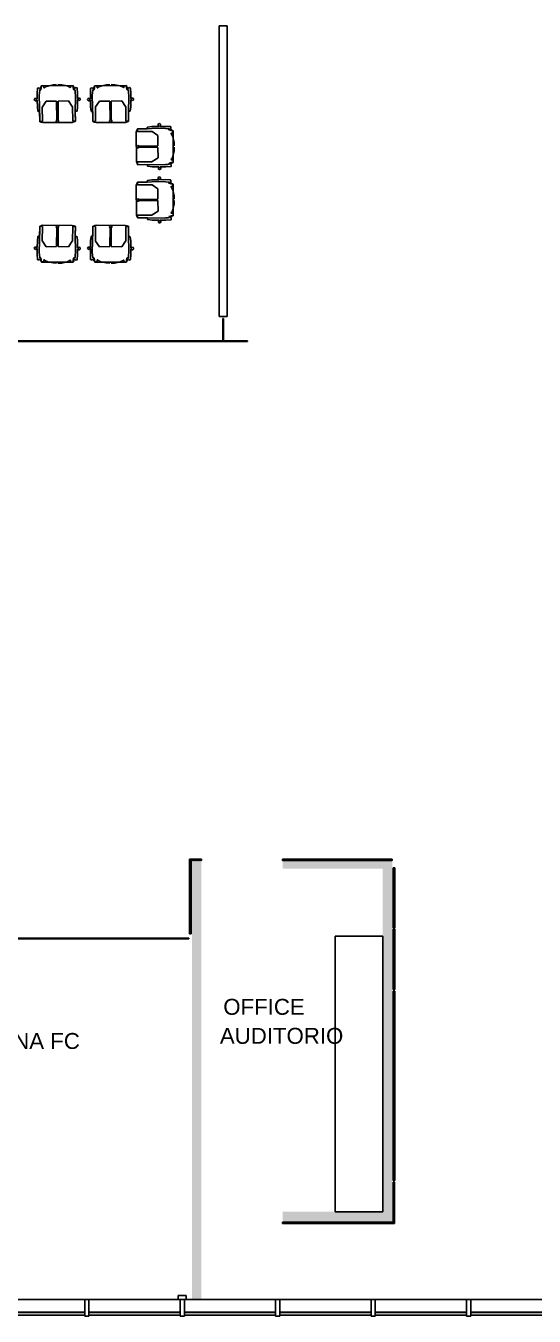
# Model space of a CAD drawing. Header units: millimetres. Extents: x 32.4 to 129.7, y 76.1 to 139.3.
# Drawn here: x 69.5 to 75.89, y 76.09 to 92.29 of the extents above; entities that cross this region are included whole.
import ezdxf

# ---------------------------------------------------------------- set-up
doc = ezdxf.new("R2010")
doc.units = ezdxf.units.MM
for name, color, linetype in [('carpinteria vidrio', 7, 'Continuous'), ('HATCH LADRILLO COMUN', 7, 'Continuous'), ('Lineas Carpintería', 7, 'Continuous'), ('n carpinteria vidrio', 7, 'Continuous'), ('n tabique', 7, 'Continuous'), ('Sectores', 3, 'Continuous'), ('tabique revestimiento', 7, 'Continuous')]:
    doc.layers.add(name, color=color, linetype=linetype)
doc.styles.add('MtXpl_Arial_Unicode_', font='ARIALUNI.ttf')

msp = doc.modelspace()

# ---------------------------------------------------------------- hatches: boundary and pattern name
at = {"layer": 'HATCH LADRILLO COMUN'}
h = msp.add_hatch(color=256, dxfattribs=at)
h.paths.add_polyline_path([(71.705871, 81.788632), (71.585871, 81.788632), (71.585871, 76.295306), (71.705871, 76.295306)])
h.paths.add_polyline_path([(74.105871, 81.808632), (72.725871, 81.808632), (72.725871, 81.706632), (73.985871, 81.706632), (73.985871, 80.858632), (73.985871, 80.858632), (73.985871, 77.39715), (72.725871, 77.39715), (72.725871, 77.27715), (74.105871, 77.27715)])

# ---------------------------------------------------------------- linework, layer by layer
at = {"linetype": 'Continuous'}
for p, q in [((69.643778, 91.502023), (69.639861, 91.44311)), ((69.639861, 91.44311), (69.641273, 91.372138)), ((69.646135, 91.508834), (69.643778, 91.502023)), ((69.655782, 91.510838), (69.646135, 91.508834)), ((69.666419, 91.508839), (69.655782, 91.510838)), ((69.669117, 91.442299), (69.664327, 91.422619)), ((69.664327, 91.422619), (69.673186, 91.115107)), ((69.669957, 91.505184), (69.666419, 91.508839)), ((69.673186, 91.490642), (69.669117, 91.442299)), ((69.682067, 91.505671), (69.669957, 91.505184)), ((69.675581, 91.484242), (69.673186, 91.490642)), ((69.685604, 91.484306), (69.675581, 91.484242)), ((69.685355, 91.523315), (69.682067, 91.505671)), ((69.692104, 91.523397), (69.685355, 91.523315)), ((69.693305, 91.513401), (69.685604, 91.484306)), ((69.692852, 91.535564), (69.692104, 91.523397)), ((69.695254, 91.537629), (69.692852, 91.535564)), ((69.725602, 91.535962), (69.692852, 91.535564)), ((69.692852, 91.535564), (69.693305, 91.513401)), ((70.095274, 91.540152), (69.695254, 91.537629)), ((69.726583, 91.512), (69.725602, 91.535962)), ((69.734849, 91.509549), (69.726583, 91.512)), ((69.745869, 91.522157), (69.734849, 91.509549)), ((69.772999, 91.534018), (69.745869, 91.522157)), ((69.840118, 91.549739), (69.772999, 91.534018)), ((69.884742, 91.551114), (69.840118, 91.549739)), ((69.949518, 91.550431), (69.901166, 91.551308)), ((70.016811, 91.535562), (69.949518, 91.550431)), ((70.044089, 91.524045), (70.016811, 91.535562)), ((70.055866, 91.510911), (70.044089, 91.524045)), ((70.062028, 91.513877), (70.055866, 91.510911)), ((70.062694, 91.538096), (70.062028, 91.513877)), ((70.095447, 91.538113), (70.062694, 91.538096)), ((70.095446, 91.515332), (70.095274, 91.540152)), ((70.103343, 91.48695), (70.095446, 91.515332)), ((70.096349, 91.525956), (70.095447, 91.538113)), ((70.103099, 91.525959), (70.096349, 91.525956)), ((70.106643, 91.508093), (70.103099, 91.525959)), ((70.113366, 91.487014), (70.103343, 91.48695)), ((70.118651, 91.507936), (70.106643, 91.508093)), ((70.115305, 91.4924), (70.113366, 91.487014)), ((70.119318, 91.473448), (70.115305, 91.4924)), ((70.122216, 91.511725), (70.118651, 91.507936)), ((70.120445, 91.441842), (70.119318, 91.473448)), ((70.120016, 91.183581), (70.124634, 91.425534)), ((70.124634, 91.425534), (70.120445, 91.441842)), ((70.132827, 91.513859), (70.122216, 91.511725)), ((70.142498, 91.511977), (70.132827, 91.513859)), ((70.144941, 91.505196), (70.142498, 91.511977)), ((70.149604, 91.446329), (70.144941, 91.505196)), ((70.149094, 91.376007), (70.149604, 91.446329)), ((70.313278, 91.502023), (70.309362, 91.44311)), ((70.309362, 91.44311), (70.310774, 91.372138)), ((70.315635, 91.508834), (70.313278, 91.502023)), ((70.325282, 91.510838), (70.315635, 91.508834)), ((70.33592, 91.508839), (70.325282, 91.510838)), ((70.338617, 91.442299), (70.333828, 91.422619)), ((70.333828, 91.422619), (70.342687, 91.115107)), ((70.339458, 91.505184), (70.33592, 91.508839)), ((70.342686, 91.490642), (70.338617, 91.442299)), ((70.351568, 91.505671), (70.339458, 91.505184)), ((70.345082, 91.484242), (70.342686, 91.490642)), ((70.355105, 91.484306), (70.345082, 91.484242)), ((70.354855, 91.523315), (70.351568, 91.505671)), ((70.361605, 91.523397), (70.354855, 91.523315)), ((70.362805, 91.513401), (70.355105, 91.484306)), ((70.362353, 91.535564), (70.361605, 91.523397)), ((70.364754, 91.537629), (70.362353, 91.535564)), ((70.395103, 91.535962), (70.362353, 91.535564)), ((70.362353, 91.535564), (70.362805, 91.513401)), ((70.764775, 91.540152), (70.364754, 91.537629)), ((70.396084, 91.512), (70.395103, 91.535962)), ((70.40435, 91.509549), (70.396084, 91.512)), ((70.41537, 91.522157), (70.40435, 91.509549)), ((70.4425, 91.534018), (70.41537, 91.522157)), ((70.509619, 91.549739), (70.4425, 91.534018)), ((70.554242, 91.551114), (70.509619, 91.549739)), ((70.619018, 91.550431), (70.570667, 91.551308)), ((70.686312, 91.535562), (70.619018, 91.550431)), ((70.71359, 91.524045), (70.686312, 91.535562)), ((70.725367, 91.510911), (70.71359, 91.524045)), ((70.731528, 91.513877), (70.725367, 91.510911)), ((70.732195, 91.538096), (70.731528, 91.513877)), ((70.764948, 91.538113), (70.732195, 91.538096)), ((70.764947, 91.515332), (70.764775, 91.540152)), ((70.772844, 91.48695), (70.764947, 91.515332)), ((70.76585, 91.525956), (70.764948, 91.538113)), ((70.7726, 91.525959), (70.76585, 91.525956)), ((70.776143, 91.508093), (70.7726, 91.525959)), ((70.782867, 91.487014), (70.772844, 91.48695)), ((70.788152, 91.507936), (70.776143, 91.508093)), ((70.784805, 91.4924), (70.782867, 91.487014)), ((70.788818, 91.473448), (70.784805, 91.4924)), ((70.791716, 91.511725), (70.788152, 91.507936)), ((70.789946, 91.441842), (70.788818, 91.473448)), ((70.789516, 91.183581), (70.794134, 91.425534)), ((70.794134, 91.425534), (70.789946, 91.441842)), ((70.802327, 91.513859), (70.791716, 91.511725)), ((70.811999, 91.511977), (70.802327, 91.513859)), ((70.814442, 91.505196), (70.811999, 91.511977)), ((70.819105, 91.446329), (70.814442, 91.505196)), ((70.818594, 91.376007), (70.819105, 91.446329)), ((69.611779, 91.377313), (69.6052, 91.367329)), ((69.611779, 91.377313), (69.6052, 91.367329)), ((69.6052, 91.367329), (69.607606, 91.355618)), ((69.6052, 91.367329), (69.607606, 91.355618)), ((69.607606, 91.355618), (69.61759, 91.349038)), ((69.607606, 91.355618), (69.61759, 91.349038)), ((69.623491, 91.379719), (69.611779, 91.377313)), ((69.623491, 91.379719), (69.611779, 91.377313)), ((69.61759, 91.349038), (69.629301, 91.351445)), ((69.61759, 91.349038), (69.623685, 91.349077)), ((69.633474, 91.37314), (69.623491, 91.379719)), ((69.631783, 91.37481), (69.623491, 91.379719)), ((69.623685, 91.349077), (69.631946, 91.354124)), ((69.629301, 91.351445), (69.635881, 91.361428)), ((69.641273, 91.372138), (69.631783, 91.37481)), ((69.631946, 91.354124), (69.641547, 91.35683)), ((69.635881, 91.361428), (69.633474, 91.37314)), ((69.641547, 91.35683), (69.643608, 91.270437)), ((69.643608, 91.270437), (69.65018, 91.216482)), ((69.704458, 91.273869), (69.706615, 91.273883)), ((69.706201, 91.090773), (69.704458, 91.273869)), ((69.706615, 91.273883), (69.754723, 91.346076)), ((69.754723, 91.346076), (69.883574, 91.344156)), ((69.883574, 91.344156), (69.888086, 91.113167)), ((69.903417, 91.113264), (69.903803, 91.344259)), ((69.903803, 91.344259), (70.033791, 91.347843)), ((70.033791, 91.347843), (70.082809, 91.276264)), ((70.082809, 91.276264), (70.087155, 91.276292)), ((70.087155, 91.276292), (70.087744, 91.091877)), ((70.142155, 91.219597), (70.148047, 91.273751)), ((70.148047, 91.273751), (70.149008, 91.359518)), ((70.149008, 91.359518), (70.164781, 91.352503)), ((70.164587, 91.383145), (70.149094, 91.376007)), ((70.158971, 91.380777), (70.152391, 91.370794)), ((70.152391, 91.370794), (70.154798, 91.359082)), ((70.154798, 91.359082), (70.164781, 91.352503)), ((70.170682, 91.383184), (70.158971, 91.380777)), ((70.170682, 91.383184), (70.164587, 91.383145)), ((70.164781, 91.352503), (70.176493, 91.354909)), ((70.164781, 91.352503), (70.176493, 91.354909)), ((70.180666, 91.376604), (70.170682, 91.383184)), ((70.180666, 91.376604), (70.170682, 91.383184)), ((70.176493, 91.354909), (70.183072, 91.364893)), ((70.176493, 91.354909), (70.183072, 91.364893)), ((70.183072, 91.364893), (70.180666, 91.376604)), ((70.180666, 91.376604), (70.180666, 91.376604)), ((70.183072, 91.364893), (70.180666, 91.376604)), ((70.180666, 91.376604), (70.180666, 91.376604)), ((70.28128, 91.377313), (70.2747, 91.367329)), ((70.28128, 91.377313), (70.2747, 91.367329)), ((70.2747, 91.367329), (70.277107, 91.355618)), ((70.2747, 91.367329), (70.277107, 91.355618)), ((70.277107, 91.355618), (70.28709, 91.349038)), ((70.277107, 91.355618), (70.28709, 91.349038)), ((70.292992, 91.379719), (70.28128, 91.377313)), ((70.292992, 91.379719), (70.28128, 91.377313)), ((70.28709, 91.349038), (70.298802, 91.351445)), ((70.28709, 91.349038), (70.293186, 91.349077)), ((70.302975, 91.37314), (70.292992, 91.379719)), ((70.301284, 91.37481), (70.292992, 91.379719)), ((70.293186, 91.349077), (70.301447, 91.354124)), ((70.298802, 91.351445), (70.305382, 91.361428)), ((70.310774, 91.372138), (70.301284, 91.37481)), ((70.301447, 91.354124), (70.311047, 91.35683)), ((70.305382, 91.361428), (70.302975, 91.37314)), ((70.311047, 91.35683), (70.313108, 91.270437)), ((70.313108, 91.270437), (70.319681, 91.216482)), ((70.373959, 91.273869), (70.376116, 91.273883)), ((70.375702, 91.090773), (70.373959, 91.273869)), ((70.376116, 91.273883), (70.424224, 91.346076)), ((70.424224, 91.346076), (70.553075, 91.344156)), ((70.553075, 91.344156), (70.557586, 91.113167)), ((70.572918, 91.113264), (70.573304, 91.344259)), ((70.573304, 91.344259), (70.703292, 91.347843)), ((70.703292, 91.347843), (70.75231, 91.276264)), ((70.75231, 91.276264), (70.756656, 91.276292)), ((70.756656, 91.276292), (70.757244, 91.091877)), ((70.811656, 91.219597), (70.817548, 91.273751)), ((70.817548, 91.273751), (70.818508, 91.359518)), ((70.818508, 91.359518), (70.834282, 91.352503)), ((70.834088, 91.383145), (70.818594, 91.376007)), ((70.828471, 91.380777), (70.821892, 91.370794)), ((70.821892, 91.370794), (70.824298, 91.359082)), ((70.824298, 91.359082), (70.834282, 91.352503)), ((70.840183, 91.383184), (70.828471, 91.380777)), ((70.840183, 91.383184), (70.834088, 91.383145)), ((70.834282, 91.352503), (70.845993, 91.354909)), ((70.834282, 91.352503), (70.845993, 91.354909)), ((70.850166, 91.376604), (70.840183, 91.383184)), ((70.850166, 91.376604), (70.840183, 91.383184)), ((70.845993, 91.354909), (70.852573, 91.364893)), ((70.845993, 91.354909), (70.852573, 91.364893)), ((70.852573, 91.364893), (70.850166, 91.376604)), ((70.850166, 91.376604), (70.850166, 91.376604)), ((70.852573, 91.364893), (70.850166, 91.376604)), ((70.850166, 91.376604), (70.850166, 91.376604)), ((69.65018, 91.216482), (69.65391, 91.213363)), ((69.65391, 91.213363), (69.671907, 91.212747)), ((69.671907, 91.212747), (69.67245, 91.088673)), ((69.673186, 91.115107), (69.67245, 91.088673)), ((69.67245, 91.088673), (69.706201, 91.090773)), ((69.67245, 91.088673), (69.674653, 91.0865)), ((69.674653, 91.0865), (69.684187, 91.08656)), ((69.684187, 91.08656), (69.691143, 91.080255)), ((69.691143, 91.080255), (69.712531, 91.074971)), ((69.712531, 91.074971), (70.080835, 91.077303)), ((69.887107, 91.105449), (69.880527, 91.095466)), ((69.885437, 91.103758), (69.880527, 91.095466)), ((69.880527, 91.095466), (69.882934, 91.083754)), ((69.880527, 91.095466), (69.882934, 91.083754)), ((69.882934, 91.083754), (69.892918, 91.077175)), ((69.882934, 91.083754), (69.892918, 91.077175)), ((69.888086, 91.113167), (69.885437, 91.103758)), ((69.898819, 91.107856), (69.887107, 91.105449)), ((69.892918, 91.077175), (69.904629, 91.079581)), ((69.892918, 91.077175), (69.904629, 91.079581)), ((69.908802, 91.101276), (69.898819, 91.107856)), ((69.906147, 91.103898), (69.903417, 91.113264)), ((69.904629, 91.079581), (69.911209, 91.089565)), ((69.904629, 91.079581), (69.911209, 91.089565)), ((69.91117, 91.09566), (69.906147, 91.103898)), ((69.911209, 91.089565), (69.908802, 91.101276)), ((69.911209, 91.089565), (69.91117, 91.09566)), ((70.080835, 91.077303), (70.102155, 91.082857)), ((70.087744, 91.091877), (70.121505, 91.091516)), ((70.102155, 91.082857), (70.109031, 91.08925)), ((70.109031, 91.08925), (70.11933, 91.089315)), ((70.11933, 91.089315), (70.121505, 91.091516)), ((70.121505, 91.091516), (70.120016, 91.183581)), ((70.120478, 91.215587), (70.138465, 91.216431)), ((70.121505, 91.091516), (70.120478, 91.215587)), ((70.138465, 91.216431), (70.142155, 91.219597)), ((70.319681, 91.216482), (70.323411, 91.213363)), ((70.323411, 91.213363), (70.341408, 91.212747)), ((70.341408, 91.212747), (70.341951, 91.088673)), ((70.342687, 91.115107), (70.341951, 91.088673)), ((70.341951, 91.088673), (70.375702, 91.090773)), ((70.341951, 91.088673), (70.344154, 91.0865)), ((70.344154, 91.0865), (70.353687, 91.08656)), ((70.353687, 91.08656), (70.360644, 91.080255)), ((70.360644, 91.080255), (70.382032, 91.074971)), ((70.382032, 91.074971), (70.750336, 91.077303)), ((70.556608, 91.105449), (70.550028, 91.095466)), ((70.554938, 91.103758), (70.550028, 91.095466)), ((70.550028, 91.095466), (70.552435, 91.083754)), ((70.550028, 91.095466), (70.552435, 91.083754)), ((70.552435, 91.083754), (70.562418, 91.077175)), ((70.552435, 91.083754), (70.562418, 91.077175)), ((70.557586, 91.113167), (70.554938, 91.103758)), ((70.568319, 91.107856), (70.556608, 91.105449)), ((70.562418, 91.077175), (70.57413, 91.079581)), ((70.562418, 91.077175), (70.57413, 91.079581)), ((70.578303, 91.101276), (70.568319, 91.107856)), ((70.575647, 91.103898), (70.572918, 91.113264)), ((70.57413, 91.079581), (70.580709, 91.089565)), ((70.57413, 91.079581), (70.580709, 91.089565)), ((70.580671, 91.09566), (70.575647, 91.103898)), ((70.580709, 91.089565), (70.578303, 91.101276)), ((70.580709, 91.089565), (70.580671, 91.09566)), ((70.750336, 91.077303), (70.771656, 91.082857)), ((70.757244, 91.091877), (70.791006, 91.091516)), ((70.771656, 91.082857), (70.778531, 91.08925)), ((70.778531, 91.08925), (70.788831, 91.089315)), ((70.788831, 91.089315), (70.791006, 91.091516)), ((70.791006, 91.091516), (70.789516, 91.183581)), ((70.789979, 91.215587), (70.807965, 91.216431)), ((70.791006, 91.091516), (70.789979, 91.215587)), ((70.807965, 91.216431), (70.811656, 91.219597)), ((70.892711, 90.976683), (70.887427, 90.955294)), ((70.887427, 90.955294), (70.889759, 90.58699)), ((70.899016, 90.983639), (70.892711, 90.976683)), ((70.901129, 90.995375), (70.898956, 90.993172)), ((70.898956, 90.993172), (70.899016, 90.983639)), ((71.025203, 90.995919), (70.901129, 90.995375)), ((70.901129, 90.995375), (70.903229, 90.961625)), ((70.927563, 90.99464), (70.901129, 90.995375)), ((70.903229, 90.961625), (71.086325, 90.963367)), ((71.235075, 91.003499), (70.927563, 90.99464)), ((71.025819, 91.013915), (71.025203, 90.995919)), ((71.028938, 91.017645), (71.025819, 91.013915)), ((71.082893, 91.024218), (71.028938, 91.017645)), ((71.169285, 91.026279), (71.082893, 91.024218)), ((71.086325, 90.963367), (71.086338, 90.96121)), ((71.086338, 90.96121), (71.158532, 90.913102)), ((71.158532, 90.913102), (71.156611, 90.784252)), ((71.168074, 91.060219), (71.161494, 91.050236)), ((71.168074, 91.060219), (71.161494, 91.050236)), ((71.161494, 91.050236), (71.163901, 91.038524)), ((71.161494, 91.050236), (71.161533, 91.044141)), ((71.161533, 91.044141), (71.16658, 91.035879)), ((71.163901, 91.038524), (71.173884, 91.031945)), ((71.16658, 91.035879), (71.169285, 91.026279)), ((71.179785, 91.062626), (71.168074, 91.060219)), ((71.179785, 91.062626), (71.168074, 91.060219)), ((71.173884, 91.031945), (71.185596, 91.034351)), ((71.189768, 91.056046), (71.179785, 91.062626)), ((71.189768, 91.056046), (71.179785, 91.062626)), ((71.184594, 91.026552), (71.187265, 91.036042)), ((71.255565, 91.027965), (71.184594, 91.026552)), ((71.185596, 91.034351), (71.192175, 91.044335)), ((71.187265, 91.036042), (71.192175, 91.044335)), ((71.192175, 91.044335), (71.189768, 91.056046)), ((71.192175, 91.044335), (71.189768, 91.056046)), ((71.254755, 90.998709), (71.235075, 91.003499)), ((71.303098, 90.99464), (71.254755, 90.998709)), ((71.314479, 91.024048), (71.255565, 91.027965)), ((71.296698, 90.992245), (71.303098, 90.99464)), ((71.296761, 90.982221), (71.296698, 90.992245)), ((71.325857, 90.974521), (71.296761, 90.982221)), ((71.32129, 91.021691), (71.314479, 91.024048)), ((71.317639, 90.997868), (71.321295, 91.001407)), ((71.318127, 90.985758), (71.317639, 90.997868)), ((71.33577, 90.982471), (71.318127, 90.985758)), ((71.323294, 91.012044), (71.32129, 91.021691)), ((71.321295, 91.001407), (71.323294, 91.012044)), ((71.322005, 90.932976), (71.324456, 90.941242)), ((71.334613, 90.921956), (71.322005, 90.932976)), ((71.324456, 90.941242), (71.348418, 90.942223)), ((71.34802, 90.974974), (71.325857, 90.974521)), ((71.346474, 90.894826), (71.334613, 90.921956)), ((71.335852, 90.975722), (71.33577, 90.982471)), ((71.34802, 90.974974), (71.335852, 90.975722)), ((71.348418, 90.942223), (71.34802, 90.974974)), ((71.350085, 90.972572), (71.34802, 90.974974)), ((71.352608, 90.572551), (71.350085, 90.972572)), ((70.89621, 90.784891), (70.88963, 90.774908)), ((70.89621, 90.784891), (70.88963, 90.774908)), ((70.88963, 90.774908), (70.892037, 90.763196)), ((70.88963, 90.774908), (70.892037, 90.763196)), ((70.892037, 90.763196), (70.90202, 90.756617)), ((70.892037, 90.763196), (70.90202, 90.756617)), ((70.907922, 90.787298), (70.89621, 90.784891)), ((70.907922, 90.787298), (70.89621, 90.784891)), ((70.90202, 90.756617), (70.913732, 90.759023)), ((70.90202, 90.756617), (70.908116, 90.756655)), ((70.917905, 90.780718), (70.907922, 90.787298)), ((70.916214, 90.782388), (70.907922, 90.787298)), ((70.908116, 90.756655), (70.916354, 90.761679)), ((70.913732, 90.759023), (70.920312, 90.769007)), ((70.925623, 90.77974), (70.916214, 90.782388)), ((70.916354, 90.761679), (70.92572, 90.764409)), ((70.920312, 90.769007), (70.917905, 90.780718)), ((71.156611, 90.784252), (70.925623, 90.77974)), ((70.92572, 90.764409), (71.156715, 90.764022)), ((71.156715, 90.764022), (71.160298, 90.634034)), ((71.362195, 90.827707), (71.346474, 90.894826)), ((71.36357, 90.783084), (71.362195, 90.827707)), ((71.362887, 90.718308), (71.363764, 90.766659)), ((70.889759, 90.58699), (70.895313, 90.565671)), ((71.160298, 90.634034), (71.08872, 90.585016)), ((71.323367, 90.611959), (71.336501, 90.623736)), ((71.326332, 90.605798), (71.323367, 90.611959)), ((71.350552, 90.605131), (71.326332, 90.605798)), ((71.336501, 90.623736), (71.348017, 90.651015)), ((71.348017, 90.651015), (71.362887, 90.718308)), ((71.350569, 90.572378), (71.350552, 90.605131)), ((70.895313, 90.565671), (70.901706, 90.558795)), ((70.901706, 90.558795), (70.901771, 90.548495)), ((70.901771, 90.548495), (70.903972, 90.54632)), ((70.904333, 90.580082), (70.903972, 90.54632)), ((70.903972, 90.54632), (70.996037, 90.54781)), ((70.903972, 90.54632), (71.028043, 90.547348)), ((71.088748, 90.58067), (70.904333, 90.580082)), ((70.996037, 90.54781), (71.23799, 90.543192)), ((71.028043, 90.547348), (71.028887, 90.529361)), ((71.028887, 90.529361), (71.032053, 90.52567)), ((71.032053, 90.52567), (71.086206, 90.519778)), ((71.086206, 90.519778), (71.171974, 90.518818)), ((71.08872, 90.585016), (71.088748, 90.58067)), ((71.171974, 90.518818), (71.164958, 90.503044)), ((71.171538, 90.513028), (71.164958, 90.503044)), ((71.164958, 90.503044), (71.167365, 90.491333)), ((71.164958, 90.503044), (71.167365, 90.491333)), ((71.167365, 90.491333), (71.177348, 90.484753)), ((71.167365, 90.491333), (71.177348, 90.484753)), ((71.18325, 90.515434), (71.171538, 90.513028)), ((71.177348, 90.484753), (71.18906, 90.48716)), ((71.177348, 90.484753), (71.18906, 90.48716)), ((71.193233, 90.508855), (71.18325, 90.515434)), ((71.195601, 90.503238), (71.188463, 90.518732)), ((71.188463, 90.518732), (71.258785, 90.518221)), ((71.18906, 90.48716), (71.19564, 90.497143)), ((71.18906, 90.48716), (71.19564, 90.497143)), ((71.18906, 90.48716), (71.18906, 90.48716)), ((71.18906, 90.48716), (71.18906, 90.48716)), ((71.19564, 90.497143), (71.193233, 90.508855)), ((71.19564, 90.497143), (71.195601, 90.503238)), ((71.23799, 90.543192), (71.254297, 90.54738)), ((71.254297, 90.54738), (71.285904, 90.548508)), ((71.258785, 90.518221), (71.317652, 90.522884)), ((71.285904, 90.548508), (71.304855, 90.552521)), ((71.299406, 90.564482), (71.327787, 90.572379)), ((71.29947, 90.554459), (71.299406, 90.564482)), ((71.304855, 90.552521), (71.29947, 90.554459)), ((71.317652, 90.522884), (71.324433, 90.525327)), ((71.320392, 90.549174), (71.320549, 90.561183)), ((71.324181, 90.54561), (71.320392, 90.549174)), ((71.320549, 90.561183), (71.338415, 90.564727)), ((71.326314, 90.534999), (71.324181, 90.54561)), ((71.324433, 90.525327), (71.326314, 90.534999)), ((71.327787, 90.572379), (71.352608, 90.572551)), ((71.338412, 90.571476), (71.350569, 90.572378)), ((71.338415, 90.564727), (71.338412, 90.571476)), ((70.892711, 90.307182), (70.887427, 90.285794)), ((70.887427, 90.285794), (70.889759, 89.91749)), ((70.899016, 90.314138), (70.892711, 90.307182)), ((70.901129, 90.325874), (70.898956, 90.323672)), ((70.898956, 90.323672), (70.899016, 90.314138)), ((71.025203, 90.326418), (70.901129, 90.325874)), ((70.901129, 90.325874), (70.903229, 90.292124)), ((70.927563, 90.325139), (70.901129, 90.325874)), ((70.903229, 90.292124), (71.086325, 90.293866)), ((71.235075, 90.333998), (70.927563, 90.325139)), ((71.025819, 90.344415), (71.025203, 90.326418)), ((71.028938, 90.348145), (71.025819, 90.344415)), ((71.082893, 90.354717), (71.028938, 90.348145)), ((71.169285, 90.356778), (71.082893, 90.354717)), ((71.086325, 90.293866), (71.086338, 90.291709)), ((71.086338, 90.291709), (71.158532, 90.243601)), ((71.168074, 90.390718), (71.161494, 90.380735)), ((71.168074, 90.390718), (71.161494, 90.380735)), ((71.161494, 90.380735), (71.163901, 90.369023)), ((71.161494, 90.380735), (71.161533, 90.37464)), ((71.161533, 90.37464), (71.16658, 90.366378)), ((71.163901, 90.369023), (71.173884, 90.362444)), ((71.16658, 90.366378), (71.169285, 90.356778)), ((71.179785, 90.393125), (71.168074, 90.390718)), ((71.179785, 90.393125), (71.168074, 90.390718)), ((71.173884, 90.362444), (71.185596, 90.364851)), ((71.189768, 90.386546), (71.179785, 90.393125)), ((71.189768, 90.386546), (71.179785, 90.393125)), ((71.184594, 90.357052), (71.187265, 90.366542)), ((71.255565, 90.358464), (71.184594, 90.357052)), ((71.185596, 90.364851), (71.192175, 90.374834)), ((71.187265, 90.366542), (71.192175, 90.374834)), ((71.192175, 90.374834), (71.189768, 90.386546)), ((71.192175, 90.374834), (71.189768, 90.386546)), ((71.254755, 90.329208), (71.235075, 90.333998)), ((71.303098, 90.325139), (71.254755, 90.329208)), ((71.314479, 90.354547), (71.255565, 90.358464)), ((71.296698, 90.322744), (71.303098, 90.325139)), ((71.296761, 90.31272), (71.296698, 90.322744)), ((71.325857, 90.30502), (71.296761, 90.31272)), ((71.32129, 90.35219), (71.314479, 90.354547)), ((71.317639, 90.328368), (71.321295, 90.331906)), ((71.318127, 90.316258), (71.317639, 90.328368)), ((71.33577, 90.31297), (71.318127, 90.316258)), ((71.323294, 90.342543), (71.32129, 90.35219)), ((71.321295, 90.331906), (71.323294, 90.342543)), ((71.322005, 90.263476), (71.324456, 90.271741)), ((71.334613, 90.252456), (71.322005, 90.263476)), ((71.324456, 90.271741), (71.348418, 90.272723)), ((71.34802, 90.305473), (71.325857, 90.30502)), ((71.335852, 90.306221), (71.33577, 90.31297)), ((71.34802, 90.305473), (71.335852, 90.306221)), ((71.348418, 90.272723), (71.34802, 90.305473)), ((71.350085, 90.303071), (71.34802, 90.305473)), ((71.352608, 89.903051), (71.350085, 90.303071)), ((70.89621, 90.115391), (70.88963, 90.105407)), ((70.89621, 90.115391), (70.88963, 90.105407)), ((70.88963, 90.105407), (70.892037, 90.093696)), ((70.88963, 90.105407), (70.892037, 90.093696)), ((70.907922, 90.117797), (70.89621, 90.115391)), ((70.907922, 90.117797), (70.89621, 90.115391)), ((70.917905, 90.111218), (70.907922, 90.117797)), ((70.916214, 90.112888), (70.907922, 90.117797)), ((70.925623, 90.110239), (70.916214, 90.112888)), ((70.920312, 90.099506), (70.917905, 90.111218)), ((71.156611, 90.114751), (70.925623, 90.110239)), ((71.158532, 90.243601), (71.156611, 90.114751)), ((71.346474, 90.225325), (71.334613, 90.252456)), ((71.362195, 90.158207), (71.346474, 90.225325)), ((71.36357, 90.113583), (71.362195, 90.158207)), ((70.892037, 90.093696), (70.90202, 90.087116)), ((70.892037, 90.093696), (70.90202, 90.087116)), ((70.90202, 90.087116), (70.913732, 90.089523)), ((70.90202, 90.087116), (70.908116, 90.087155)), ((70.908116, 90.087155), (70.916354, 90.092178)), ((70.913732, 90.089523), (70.920312, 90.099506)), ((70.916354, 90.092178), (70.92572, 90.094908)), ((70.92572, 90.094908), (71.156715, 90.094521)), ((71.160298, 89.964534), (71.08872, 89.915515)), ((71.156715, 90.094521), (71.160298, 89.964534)), ((71.323367, 89.942459), (71.336501, 89.954236)), ((71.326332, 89.936297), (71.323367, 89.942459)), ((71.336501, 89.954236), (71.348017, 89.981514)), ((71.348017, 89.981514), (71.362887, 90.048807)), ((71.362887, 90.048807), (71.363764, 90.097158)), ((69.684187, 89.774939), (69.691143, 89.781245)), ((69.691143, 89.781245), (69.712531, 89.786528)), ((69.712531, 89.786528), (70.080835, 89.784196)), ((69.880527, 89.766034), (69.882934, 89.777745)), ((69.880527, 89.766034), (69.882934, 89.777745)), ((69.882934, 89.777745), (69.892918, 89.784325)), ((69.882934, 89.777745), (69.892918, 89.784325)), ((69.892918, 89.784325), (69.904629, 89.781918)), ((69.892918, 89.784325), (69.904629, 89.781918)), ((69.904629, 89.781918), (69.911209, 89.771935)), ((69.904629, 89.781918), (69.911209, 89.771935)), ((70.080835, 89.784196), (70.102155, 89.778642)), ((70.102155, 89.778642), (70.109031, 89.77225)), ((70.353687, 89.774939), (70.360644, 89.781245)), ((70.360644, 89.781245), (70.382032, 89.786528)), ((70.382032, 89.786528), (70.750336, 89.784196)), ((70.550028, 89.766034), (70.552435, 89.777745)), ((70.550028, 89.766034), (70.552435, 89.777745)), ((70.552435, 89.777745), (70.562418, 89.784325)), ((70.552435, 89.777745), (70.562418, 89.784325)), ((70.562418, 89.784325), (70.57413, 89.781918)), ((70.562418, 89.784325), (70.57413, 89.781918)), ((70.57413, 89.781918), (70.580709, 89.771935)), ((70.57413, 89.781918), (70.580709, 89.771935)), ((70.750336, 89.784196), (70.771656, 89.778642)), ((70.771656, 89.778642), (70.778531, 89.77225)), ((70.889759, 89.91749), (70.895313, 89.89617)), ((70.895313, 89.89617), (70.901706, 89.889294)), ((70.901706, 89.889294), (70.901771, 89.878994)), ((70.901771, 89.878994), (70.903972, 89.876819)), ((70.904333, 89.910581), (70.903972, 89.876819)), ((70.903972, 89.876819), (70.996037, 89.878309)), ((70.903972, 89.876819), (71.028043, 89.877847)), ((71.088748, 89.91117), (70.904333, 89.910581)), ((70.996037, 89.878309), (71.23799, 89.873691)), ((71.028043, 89.877847), (71.028887, 89.85986)), ((71.028887, 89.85986), (71.032053, 89.85617)), ((71.032053, 89.85617), (71.086206, 89.850277)), ((71.086206, 89.850277), (71.171974, 89.849317)), ((71.08872, 89.915515), (71.088748, 89.91117)), ((71.171974, 89.849317), (71.164958, 89.833544)), ((71.171538, 89.843527), (71.164958, 89.833544)), ((71.164958, 89.833544), (71.167365, 89.821832)), ((71.164958, 89.833544), (71.167365, 89.821832)), ((71.167365, 89.821832), (71.177348, 89.815252)), ((71.167365, 89.821832), (71.177348, 89.815252)), ((71.18325, 89.845934), (71.171538, 89.843527)), ((71.177348, 89.815252), (71.18906, 89.817659)), ((71.177348, 89.815252), (71.18906, 89.817659)), ((71.193233, 89.839354), (71.18325, 89.845934)), ((71.195601, 89.833738), (71.188463, 89.849231)), ((71.188463, 89.849231), (71.258785, 89.84872)), ((71.18906, 89.817659), (71.19564, 89.827643)), ((71.18906, 89.817659), (71.19564, 89.827643)), ((71.18906, 89.817659), (71.18906, 89.817659)), ((71.18906, 89.817659), (71.18906, 89.817659)), ((71.19564, 89.827643), (71.193233, 89.839354)), ((71.19564, 89.827643), (71.195601, 89.833738)), ((71.23799, 89.873691), (71.254297, 89.87788)), ((71.254297, 89.87788), (71.285904, 89.879007)), ((71.258785, 89.84872), (71.317652, 89.853383)), ((71.285904, 89.879007), (71.304855, 89.88302)), ((71.299406, 89.894982), (71.327787, 89.902879)), ((71.29947, 89.884958), (71.299406, 89.894982)), ((71.304855, 89.88302), (71.29947, 89.884958)), ((71.317652, 89.853383), (71.324433, 89.855827)), ((71.320392, 89.879673), (71.320549, 89.891682)), ((71.324181, 89.876109), (71.320392, 89.879673)), ((71.320549, 89.891682), (71.338415, 89.895226)), ((71.326314, 89.865498), (71.324181, 89.876109)), ((71.324433, 89.855827), (71.326314, 89.865498)), ((71.350552, 89.93563), (71.326332, 89.936297)), ((71.327787, 89.902879), (71.352608, 89.903051)), ((71.338412, 89.901976), (71.350569, 89.902878)), ((71.338415, 89.895226), (71.338412, 89.901976)), ((71.350569, 89.902878), (71.350552, 89.93563)), ((69.643608, 89.591062), (69.65018, 89.645018)), ((69.65018, 89.645018), (69.65391, 89.648136)), ((69.65391, 89.648136), (69.671907, 89.648753)), ((69.664327, 89.43888), (69.673186, 89.746392)), ((69.671907, 89.648753), (69.67245, 89.772826)), ((69.67245, 89.772826), (69.674653, 89.775)), ((69.67245, 89.772826), (69.706201, 89.770726)), ((69.673186, 89.746392), (69.67245, 89.772826)), ((69.674653, 89.775), (69.684187, 89.774939)), ((69.706201, 89.770726), (69.704458, 89.58763)), ((69.887107, 89.75605), (69.880527, 89.766034)), ((69.885437, 89.757741), (69.880527, 89.766034)), ((69.883574, 89.517344), (69.888086, 89.748332)), ((69.888086, 89.748332), (69.885437, 89.757741)), ((69.898819, 89.753644), (69.887107, 89.75605)), ((69.908802, 89.760223), (69.898819, 89.753644)), ((69.906147, 89.757601), (69.903417, 89.748235)), ((69.903417, 89.748235), (69.903803, 89.517241)), ((69.91117, 89.76584), (69.906147, 89.757601)), ((69.911209, 89.771935), (69.908802, 89.760223)), ((69.911209, 89.771935), (69.91117, 89.76584)), ((70.087155, 89.585208), (70.087744, 89.769622)), ((70.087744, 89.769622), (70.121505, 89.769983)), ((70.109031, 89.77225), (70.11933, 89.772184)), ((70.11933, 89.772184), (70.121505, 89.769983)), ((70.121505, 89.769983), (70.120016, 89.677918)), ((70.120016, 89.677918), (70.124634, 89.435965)), ((70.121505, 89.769983), (70.120478, 89.645913)), ((70.120478, 89.645913), (70.138465, 89.645069)), ((70.138465, 89.645069), (70.142155, 89.641902)), ((70.142155, 89.641902), (70.148047, 89.587749)), ((70.313108, 89.591062), (70.319681, 89.645018)), ((70.319681, 89.645018), (70.323411, 89.648136)), ((70.323411, 89.648136), (70.341408, 89.648753)), ((70.333828, 89.43888), (70.342687, 89.746392)), ((70.341408, 89.648753), (70.341951, 89.772826)), ((70.341951, 89.772826), (70.344154, 89.775)), ((70.341951, 89.772826), (70.375702, 89.770726)), ((70.342687, 89.746392), (70.341951, 89.772826)), ((70.344154, 89.775), (70.353687, 89.774939)), ((70.375702, 89.770726), (70.373959, 89.58763)), ((70.556608, 89.75605), (70.550028, 89.766034)), ((70.554938, 89.757741), (70.550028, 89.766034)), ((70.553075, 89.517344), (70.557586, 89.748332)), ((70.557586, 89.748332), (70.554938, 89.757741)), ((70.568319, 89.753644), (70.556608, 89.75605)), ((70.578303, 89.760223), (70.568319, 89.753644)), ((70.575647, 89.757601), (70.572918, 89.748235)), ((70.572918, 89.748235), (70.573304, 89.517241)), ((70.580671, 89.76584), (70.575647, 89.757601)), ((70.580709, 89.771935), (70.578303, 89.760223)), ((70.580709, 89.771935), (70.580671, 89.76584)), ((70.756656, 89.585208), (70.757244, 89.769622)), ((70.757244, 89.769622), (70.791006, 89.769983)), ((70.778531, 89.77225), (70.788831, 89.772184)), ((70.788831, 89.772184), (70.791006, 89.769983)), ((70.791006, 89.769983), (70.789516, 89.677918)), ((70.789516, 89.677918), (70.794134, 89.435965)), ((70.791006, 89.769983), (70.789979, 89.645913)), ((70.789979, 89.645913), (70.807965, 89.645069)), ((70.807965, 89.645069), (70.811656, 89.641902)), ((70.811656, 89.641902), (70.817548, 89.587749)), ((69.6052, 89.49417), (69.607606, 89.505882)), ((69.6052, 89.49417), (69.607606, 89.505882)), ((69.611779, 89.484187), (69.6052, 89.49417)), ((69.611779, 89.484187), (69.6052, 89.49417)), ((69.607606, 89.505882), (69.61759, 89.512461)), ((69.607606, 89.505882), (69.61759, 89.512461)), ((69.623491, 89.48178), (69.611779, 89.484187)), ((69.623491, 89.48178), (69.611779, 89.484187)), ((69.61759, 89.512461), (69.629301, 89.510054)), ((69.61759, 89.512461), (69.623685, 89.512423)), ((69.633474, 89.48836), (69.623491, 89.48178)), ((69.631783, 89.48669), (69.623491, 89.48178)), ((69.623685, 89.512423), (69.631946, 89.507376)), ((69.629301, 89.510054), (69.635881, 89.500071)), ((69.641273, 89.489361), (69.631783, 89.48669)), ((69.631946, 89.507376), (69.641547, 89.50467)), ((69.635881, 89.500071), (69.633474, 89.48836)), ((69.639861, 89.41839), (69.641273, 89.489361)), ((69.641547, 89.50467), (69.643608, 89.591062)), ((69.704458, 89.58763), (69.706615, 89.587617)), ((69.706615, 89.587617), (69.754723, 89.515424)), ((69.754723, 89.515424), (69.883574, 89.517344)), ((69.903803, 89.517241), (70.033791, 89.513657)), ((70.033791, 89.513657), (70.082809, 89.585235)), ((70.082809, 89.585235), (70.087155, 89.585208)), ((70.148047, 89.587749), (70.149008, 89.501981)), ((70.149008, 89.501981), (70.164781, 89.508997)), ((70.164587, 89.478354), (70.149094, 89.485492)), ((70.149094, 89.485492), (70.149604, 89.41517)), ((70.152391, 89.490706), (70.154798, 89.502417)), ((70.158971, 89.480722), (70.152391, 89.490706)), ((70.154798, 89.502417), (70.164781, 89.508997)), ((70.170682, 89.478316), (70.158971, 89.480722)), ((70.170682, 89.478316), (70.164587, 89.478354)), ((70.164781, 89.508997), (70.176493, 89.50659)), ((70.164781, 89.508997), (70.176493, 89.50659)), ((70.180666, 89.484895), (70.170682, 89.478316)), ((70.180666, 89.484895), (70.170682, 89.478316)), ((70.176493, 89.50659), (70.183072, 89.496607)), ((70.176493, 89.50659), (70.183072, 89.496607)), ((70.183072, 89.496607), (70.180666, 89.484895)), ((70.183072, 89.496607), (70.180666, 89.484895)), ((70.180666, 89.484895), (70.180666, 89.484895)), ((70.180666, 89.484895), (70.180666, 89.484895)), ((70.2747, 89.49417), (70.277107, 89.505882)), ((70.2747, 89.49417), (70.277107, 89.505882)), ((70.28128, 89.484187), (70.2747, 89.49417)), ((70.28128, 89.484187), (70.2747, 89.49417)), ((70.277107, 89.505882), (70.28709, 89.512461)), ((70.277107, 89.505882), (70.28709, 89.512461)), ((70.292992, 89.48178), (70.28128, 89.484187)), ((70.292992, 89.48178), (70.28128, 89.484187)), ((70.28709, 89.512461), (70.298802, 89.510054)), ((70.28709, 89.512461), (70.293186, 89.512423)), ((70.302975, 89.48836), (70.292992, 89.48178)), ((70.301284, 89.48669), (70.292992, 89.48178)), ((70.293186, 89.512423), (70.301447, 89.507376)), ((70.298802, 89.510054), (70.305382, 89.500071)), ((70.310774, 89.489361), (70.301284, 89.48669)), ((70.301447, 89.507376), (70.311047, 89.50467)), ((70.305382, 89.500071), (70.302975, 89.48836)), ((70.309362, 89.41839), (70.310774, 89.489361)), ((70.311047, 89.50467), (70.313108, 89.591062)), ((70.373959, 89.58763), (70.376116, 89.587617)), ((70.376116, 89.587617), (70.424224, 89.515424)), ((70.424224, 89.515424), (70.553075, 89.517344)), ((70.573304, 89.517241), (70.703292, 89.513657)), ((70.703292, 89.513657), (70.75231, 89.585235)), ((70.75231, 89.585235), (70.756656, 89.585208)), ((70.817548, 89.587749), (70.818508, 89.501981)), ((70.818508, 89.501981), (70.834282, 89.508997)), ((70.834088, 89.478354), (70.818594, 89.485492)), ((70.818594, 89.485492), (70.819105, 89.41517)), ((70.821892, 89.490706), (70.824298, 89.502417)), ((70.828471, 89.480722), (70.821892, 89.490706)), ((70.824298, 89.502417), (70.834282, 89.508997)), ((70.840183, 89.478316), (70.828471, 89.480722)), ((70.840183, 89.478316), (70.834088, 89.478354)), ((70.834282, 89.508997), (70.845993, 89.50659)), ((70.834282, 89.508997), (70.845993, 89.50659)), ((70.850166, 89.484895), (70.840183, 89.478316)), ((70.850166, 89.484895), (70.840183, 89.478316)), ((70.845993, 89.50659), (70.852573, 89.496607)), ((70.845993, 89.50659), (70.852573, 89.496607)), ((70.852573, 89.496607), (70.850166, 89.484895)), ((70.852573, 89.496607), (70.850166, 89.484895)), ((70.850166, 89.484895), (70.850166, 89.484895)), ((70.850166, 89.484895), (70.850166, 89.484895)), ((69.643778, 89.359476), (69.639861, 89.41839)), ((69.646135, 89.352665), (69.643778, 89.359476)), ((69.655782, 89.350661), (69.646135, 89.352665)), ((69.666419, 89.35266), (69.655782, 89.350661)), ((69.669117, 89.4192), (69.664327, 89.43888)), ((69.669957, 89.356316), (69.666419, 89.35266)), ((69.673186, 89.370857), (69.669117, 89.4192)), ((69.682067, 89.355829), (69.669957, 89.356316)), ((69.675581, 89.377257), (69.673186, 89.370857)), ((69.685604, 89.377194), (69.675581, 89.377257)), ((69.685355, 89.338185), (69.682067, 89.355829)), ((69.692104, 89.338103), (69.685355, 89.338185)), ((69.693305, 89.348098), (69.685604, 89.377194)), ((69.692852, 89.325935), (69.692104, 89.338103)), ((69.692852, 89.325935), (69.693305, 89.348098)), ((69.725602, 89.325537), (69.692852, 89.325935)), ((69.695254, 89.32387), (69.692852, 89.325935)), ((70.095274, 89.321347), (69.695254, 89.32387)), ((69.726583, 89.349499), (69.725602, 89.325537)), ((69.734849, 89.35195), (69.726583, 89.349499)), ((69.745869, 89.339342), (69.734849, 89.35195)), ((69.772999, 89.327481), (69.745869, 89.339342)), ((69.840118, 89.31176), (69.772999, 89.327481)), ((69.884742, 89.310385), (69.840118, 89.31176)), ((69.949518, 89.311068), (69.901166, 89.310191)), ((70.016811, 89.325938), (69.949518, 89.311068)), ((70.044089, 89.337454), (70.016811, 89.325938)), ((70.055866, 89.350588), (70.044089, 89.337454)), ((70.062028, 89.347623), (70.055866, 89.350588)), ((70.062694, 89.323403), (70.062028, 89.347623)), ((70.095447, 89.323386), (70.062694, 89.323403)), ((70.095446, 89.346168), (70.095274, 89.321347)), ((70.103343, 89.374549), (70.095446, 89.346168)), ((70.096349, 89.335544), (70.095447, 89.323386)), ((70.103099, 89.33554), (70.096349, 89.335544)), ((70.106643, 89.353407), (70.103099, 89.33554)), ((70.113366, 89.374486), (70.103343, 89.374549)), ((70.118651, 89.353563), (70.106643, 89.353407)), ((70.115305, 89.3691), (70.113366, 89.374486)), ((70.119318, 89.388051), (70.115305, 89.3691)), ((70.122216, 89.349775), (70.118651, 89.353563)), ((70.120445, 89.419658), (70.119318, 89.388051)), ((70.124634, 89.435965), (70.120445, 89.419658)), ((70.132827, 89.347641), (70.122216, 89.349775)), ((70.142498, 89.349522), (70.132827, 89.347641)), ((70.144941, 89.356303), (70.142498, 89.349522)), ((70.149604, 89.41517), (70.144941, 89.356303)), ((70.313278, 89.359476), (70.309362, 89.41839)), ((70.315635, 89.352665), (70.313278, 89.359476)), ((70.325282, 89.350661), (70.315635, 89.352665)), ((70.33592, 89.35266), (70.325282, 89.350661)), ((70.338617, 89.4192), (70.333828, 89.43888)), ((70.339458, 89.356316), (70.33592, 89.35266)), ((70.342686, 89.370857), (70.338617, 89.4192)), ((70.351568, 89.355829), (70.339458, 89.356316)), ((70.345082, 89.377257), (70.342686, 89.370857)), ((70.355105, 89.377194), (70.345082, 89.377257)), ((70.354855, 89.338185), (70.351568, 89.355829)), ((70.361605, 89.338103), (70.354855, 89.338185)), ((70.362805, 89.348098), (70.355105, 89.377194)), ((70.362353, 89.325935), (70.361605, 89.338103)), ((70.362353, 89.325935), (70.362805, 89.348098)), ((70.395103, 89.325537), (70.362353, 89.325935)), ((70.364754, 89.32387), (70.362353, 89.325935)), ((70.764775, 89.321347), (70.364754, 89.32387)), ((70.396084, 89.349499), (70.395103, 89.325537)), ((70.40435, 89.35195), (70.396084, 89.349499)), ((70.41537, 89.339342), (70.40435, 89.35195)), ((70.4425, 89.327481), (70.41537, 89.339342)), ((70.509619, 89.31176), (70.4425, 89.327481)), ((70.554242, 89.310385), (70.509619, 89.31176)), ((70.619018, 89.311068), (70.570667, 89.310191)), ((70.686312, 89.325938), (70.619018, 89.311068)), ((70.71359, 89.337454), (70.686312, 89.325938)), ((70.725367, 89.350588), (70.71359, 89.337454)), ((70.731528, 89.347623), (70.725367, 89.350588)), ((70.732195, 89.323403), (70.731528, 89.347623)), ((70.764948, 89.323386), (70.732195, 89.323403)), ((70.764947, 89.346168), (70.764775, 89.321347)), ((70.772844, 89.374549), (70.764947, 89.346168)), ((70.76585, 89.335544), (70.764948, 89.323386)), ((70.7726, 89.33554), (70.76585, 89.335544)), ((70.776143, 89.353407), (70.7726, 89.33554)), ((70.782867, 89.374486), (70.772844, 89.374549)), ((70.788152, 89.353563), (70.776143, 89.353407)), ((70.784805, 89.3691), (70.782867, 89.374486)), ((70.788818, 89.388051), (70.784805, 89.3691)), ((70.791716, 89.349775), (70.788152, 89.353563)), ((70.789946, 89.419658), (70.788818, 89.388051)), ((70.794134, 89.435965), (70.789946, 89.419658)), ((70.802327, 89.347641), (70.791716, 89.349775)), ((70.811999, 89.349522), (70.802327, 89.347641)), ((70.814442, 89.356303), (70.811999, 89.349522)), ((70.819105, 89.41517), (70.814442, 89.356303))]:
    msp.add_line(p, q, dxfattribs=at)
at = {"layer": 'carpinteria vidrio'}
for p, q in [((68.420871, 80.832632), (71.545871, 80.832632)), ((71.545871, 80.824632), (68.420871, 80.824632)), ((71.545871, 80.832632), (71.545871, 80.824632))]:
    msp.add_line(p, q, dxfattribs=at)
at = {"layer": 'Lineas Carpintería'}
for p, q in [((71.515191, 76.345306), (71.415191, 76.345306)), ((71.415191, 76.345306), (71.415191, 76.295306)), ((71.515191, 76.295306), (71.515191, 76.345306)), ((69.091191, 76.295306), (70.239191, 76.295306)), ((70.291191, 76.295306), (71.415191, 76.295306)), ((71.415191, 76.295306), (71.515191, 76.295306)), ((71.515191, 76.295306), (72.639191, 76.295306)), ((72.691191, 76.295306), (73.839191, 76.295306)), ((73.891191, 76.295306), (75.039191, 76.295306)), ((75.091191, 76.295306), (76.239191, 76.295306)), ((70.239191, 76.135306), (69.091191, 76.135306)), ((70.239191, 76.132806), (69.091191, 76.132806)), ((69.091191, 76.097806), (70.239191, 76.097806)), ((70.239191, 76.097806), (70.239191, 76.132806)), ((71.439191, 76.135306), (70.291191, 76.135306)), ((71.439191, 76.132806), (70.291191, 76.132806)), ((70.291191, 76.132806), (70.291191, 76.097806)), ((70.291191, 76.097806), (71.439191, 76.097806)), ((71.439191, 76.097806), (71.439191, 76.132806)), ((72.639191, 76.135306), (71.491191, 76.135306)), ((72.639191, 76.132806), (71.491191, 76.132806)), ((71.491191, 76.132806), (71.491191, 76.097806)), ((71.491191, 76.097806), (72.639191, 76.097806)), ((72.639191, 76.097806), (72.639191, 76.132806)), ((73.839191, 76.135306), (72.691191, 76.135306)), ((73.839191, 76.132806), (72.691191, 76.132806)), ((72.691191, 76.132806), (72.691191, 76.097806)), ((72.691191, 76.097806), (73.839191, 76.097806)), ((73.839191, 76.097806), (73.839191, 76.132806)), ((75.039191, 76.135306), (73.891191, 76.135306)), ((75.039191, 76.132806), (73.891191, 76.132806)), ((73.891191, 76.132806), (73.891191, 76.097806)), ((73.891191, 76.097806), (75.039191, 76.097806)), ((75.039191, 76.097806), (75.039191, 76.132806)), ((76.239191, 76.135306), (75.091191, 76.135306)), ((76.239191, 76.132806), (75.091191, 76.132806)), ((75.091191, 76.132806), (75.091191, 76.097806)), ((75.091191, 76.097806), (76.239191, 76.097806))]:
    msp.add_line(p, q, dxfattribs=at)
at = {"layer": 'Lineas Carpintería', "extrusion": (0, 0, -1)}
for p, q in [((70.291191, 76.295306), (70.239191, 76.295306)), ((70.239191, 76.295306), (70.239191, 76.085306)), ((70.291191, 76.085306), (70.291191, 76.295306)), ((71.491191, 76.295306), (71.439191, 76.295306)), ((71.439191, 76.295306), (71.439191, 76.085306)), ((71.491191, 76.085306), (71.491191, 76.295306)), ((72.691191, 76.295306), (72.639191, 76.295306)), ((72.639191, 76.295306), (72.639191, 76.085306)), ((72.691191, 76.085306), (72.691191, 76.295306)), ((73.891191, 76.295306), (73.839191, 76.295306)), ((73.839191, 76.295306), (73.839191, 76.085306)), ((73.891191, 76.085306), (73.891191, 76.295306)), ((75.091191, 76.295306), (75.039191, 76.295306)), ((75.039191, 76.295306), (75.039191, 76.085306)), ((75.091191, 76.085306), (75.091191, 76.295306)), ((70.239191, 76.085306), (70.291191, 76.085306)), ((71.439191, 76.085306), (71.491191, 76.085306)), ((72.639191, 76.085306), (72.691191, 76.085306)), ((73.839191, 76.085306), (73.891191, 76.085306)), ((75.039191, 76.085306), (75.091191, 76.085306))]:
    msp.add_line(p, q, dxfattribs=at)
at = {"layer": 'n carpinteria vidrio'}
for p, q in [((71.974196, 88.335442), (71.974196, 88.615468)), ((71.974196, 88.615468), (71.984196, 88.615468)), ((71.984196, 88.615468), (71.984196, 88.335442)), ((72.284196, 88.335442), (58.929196, 88.335442)), ((58.929196, 88.325442), (72.284196, 88.325442)), ((71.984196, 88.335442), (71.974196, 88.335442)), ((72.284196, 88.325442), (72.284196, 88.335442))]:
    msp.add_line(p, q, dxfattribs=at)
at = {"layer": 'n tabique'}
for p, q in [((72.029196, 92.290417), (71.929196, 92.290417)), ((71.929196, 92.290417), (71.929196, 88.640468)), ((72.029196, 88.640468), (72.029196, 92.290417)), ((71.929196, 88.640468), (72.029196, 88.640468)), ((71.575871, 76.295306), (71.665871, 76.295306))]:
    msp.add_line(p, q, dxfattribs=at)
at = {"layer": 'tabique revestimiento'}
for p, q in [((71.557871, 80.888632), (71.557871, 81.826632)), ((71.557871, 81.826632), (71.575871, 81.808632)), ((71.705871, 81.826632), (71.557871, 81.826632)), ((71.557871, 81.826632), (71.575871, 81.808632)), ((71.575871, 81.808632), (71.575871, 80.888632)), ((71.575871, 81.808632), (71.705871, 81.808632)), ((71.705871, 81.808632), (71.705871, 81.826632)), ((74.105871, 81.826632), (72.725871, 81.826632)), ((72.725871, 81.826632), (72.725871, 81.808632)), ((72.725871, 81.808632), (74.105871, 81.808632)), ((74.105871, 81.808632), (74.105871, 81.826632)), ((74.115871, 81.716632), (74.135871, 81.716632)), ((74.115871, 80.957337), (74.115871, 81.716632)), ((74.135871, 81.716632), (74.135871, 80.957337)), ((71.575871, 80.888632), (71.557871, 80.888632)), ((74.135871, 80.957337), (74.115871, 80.957337)), ((74.135871, 80.947337), (74.115871, 80.947337)), ((74.115871, 80.947337), (74.115871, 80.188042)), ((74.135871, 80.188042), (74.135871, 80.947337)), ((74.115871, 80.188042), (74.135871, 80.188042)), ((74.115871, 80.168042), (74.135871, 80.168042)), ((74.115871, 77.788042), (74.115871, 80.168042)), ((74.135871, 80.168042), (74.135871, 77.788042)), ((74.135871, 77.788042), (74.115871, 77.788042)), ((74.115871, 77.267151), (74.115871, 77.768042)), ((74.115871, 77.768042), (74.133871, 77.768042)), ((74.133871, 77.768042), (74.133871, 77.249151)), ((74.115871, 77.267151), (72.725871, 77.267151)), ((72.725871, 77.267151), (72.725871, 77.249151)), ((72.725871, 77.249151), (74.133871, 77.249151)), ((74.133871, 77.249151), (74.115871, 77.267151)), ((74.133871, 77.249151), (74.115871, 77.267151))]:
    msp.add_line(p, q, dxfattribs=at)
at = {"layer": 'tabique revestimiento', "ltscale": 5}
for p, q in [((73.985871, 80.858632), (73.385644, 80.858632)), ((73.385644, 80.858632), (73.385644, 77.397151)), ((73.985871, 77.397151), (73.985871, 80.858632)), ((73.385644, 77.397151), (73.985871, 77.397151))]:
    msp.add_line(p, q, dxfattribs=at)

# ---------------------------------------------------------------- texts
at = {"layer": 'Sectores', "style": 'MtXpl_Arial_Unicode_'}
for s, p in [('OFFICE', (71.980624, 79.870447)), ('OFICINA FC', (68.59491, 79.441876)), ('AUDITORIO', (71.937767, 79.506161))]:
    msp.add_text(s, height=0.2, dxfattribs=at).set_placement(p)

doc.saveas('drawing.dxf')
